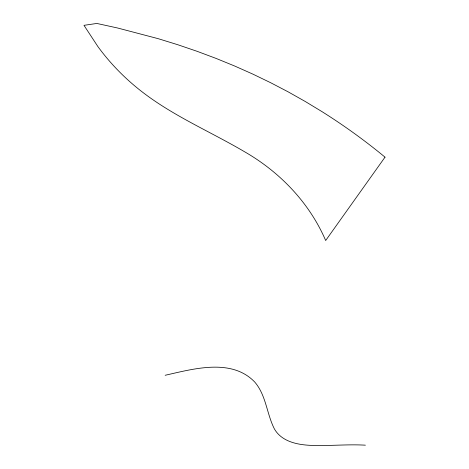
<?xml version="1.0" encoding="UTF-8"?>
<svg xmlns="http://www.w3.org/2000/svg" width="469" height="469" viewBox="0 0 469 469"><rect width="100%" height="100%" fill="white"/><g stroke="black" fill="none" stroke-linecap="round" stroke-linejoin="round"><path stroke-width="0.7" d="M165.158 375.276C193.451 368.921 231.545 357.882 254.731 382.03C266.228 395.355 266.668 413.875 274.453 429.035C281.928 441.909 297.967 444.899 311.651 445.398C329.56 446.054 347.476 444.125 365.386 445.175M385.02 157.156L325.674 240.521C309.458 202.819 279.987 172.117 244.607 151.774C211.314 132.176 175.388 116.933 144.388 93.577A189.447 155.204 34.4 0 1 97.886 46.56L83.98 25.332L96.849 23.45L117.666 28.017L158.17 38.669L177.862 44.754L197.179 51.344L216.127 58.437L234.699 66.035L252.897 74.137L270.719 82.749L288.165 91.86L305.243 101.48L321.945 111.604A494.42 405.052 34.4 0 1 385.02 157.156"/></g></svg>
